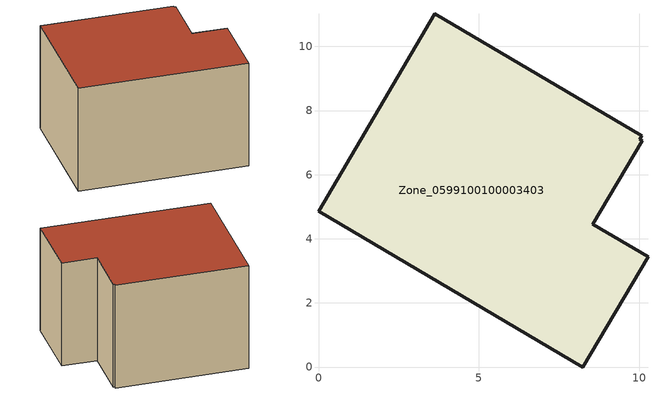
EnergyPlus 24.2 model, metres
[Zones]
Zone_0599100100003403
 floor ground (C_G): 10.02,7.11 10.09,7.06 8.55,4.46 10.27,3.45 8.25,0 0,4.86 3.62,11.01 10.09,7.21 z1.55
 wall outside (C_F): 0,4.86 8.25,0 10.27,3.45 8.55,4.46 10.09,7.06 10.02,7.11 10.09,7.21 3.62,11.01 0,4.86 z1.55:7.89
 roof outside (C_R): 10.09,7.21 3.62,11.01 0,4.86 8.25,0 10.27,3.45 8.55,4.46 10.09,7.06 10.02,7.11 z7.89
[BUILDING]
Pand.0599100100003403: North Axis=0; Terrain=City; Loads Convergence Tolerance Value=0.04; Temperature Convergence Tolerance Value=0.4; Solar Distribution=FullExterior; Maximum Number of Warmup Days=25; Minimum Number of Warmup Days=1
[Site:Location]
Rotterdam.The.Hague.AP_ZH_NLD Design_Conditions: Latitude=51.96; Longitude=4.45; Time Zone=1; Elevation=-4.5
[SITE:GROUNDTEMPERATURE:BUILDINGSURFACE]
18, 18, 18, 18, 18, 18, 18, 18, 18, 18, 18, 18
[MATERIAL] Thermal Absorptance=0.9; Solar Absorptance=0.7; Visible Absorptance=0.7
Name | Roughness | Thickness | Conductivity | Density | Specific Heat
G.TI.2006-2014 | MediumSmooth | 0.15 | 0.06 | 540 | 1210
F.TI.2006-2014 | Rough | 0.3 | 0.12 | 1920 | 840
R.TI.2006-2014 | MediumRough | 0.2 | 0.08 | 1500 | 1000
[CONSTRUCTION]
C_G: G.TI.2006-2014
C_F: F.TI.2006-2014
C_R: R.TI.2006-2014
[ZONE]
Zone_0599100100003403: Type=1; Multiplier=1; Ceiling Height=Autocalculate; Volume=Autocalculate; Floor Area=autocalculate; Part of Total Floor Area=Yes
[ZONEINFILTRATION:DESIGNFLOWRATE]
Infil_Zone_0599100100003403: Zone or ZoneList or Space or SpaceList=Zone_0599100100003403; Schedule=AlwaysOn; Design Flow Rate Calculation Method=Flow/Area; Flow Rate per Floor Area=0.0015; Constant Term Coefficient=1; Temperature Term Coefficient=0; Velocity Term Coefficient=0; Velocity Squared Term Coefficient=0
[HVACTEMPLATE:ZONE:IDEALLOADSAIRSYSTEM]
Zone_0599100100003403: Maximum Heating Supply Air Temperature=50; Minimum Cooling Supply Air Temperature=13; Maximum Heating Supply Air Humidity Ratio=0.0156; Minimum Cooling Supply Air Humidity Ratio=0.0077; Heating Limit=NoLimit; Cooling Limit=NoLimit; Dehumidification Control Type=ConstantSensibleHeatRatio; Cooling Sensible Heat Ratio=0.7; Dehumidification Setpoint=60; Humidification Control Type=None; Humidification Setpoint=30; Outdoor Air Method=None; Outdoor Air Flow Rate per Person=0.00944; Outdoor Air Flow Rate per Zone Floor Area=0; Outdoor Air Flow Rate per Zone=0; Demand Controlled Ventilation Type=None; Outdoor Air Economizer Type=NoEconomizer; Heat Recovery Type=None; Sensible Heat Recovery Effectiveness=0.7; Latent Heat Recovery Effectiveness=0.65
[ZONECONTROL:THERMOSTAT]
ThermostatControl_Zone_0599100100003403: Zone or ZoneList=Zone_0599100100003403; Control Type Schedule=DualSetpointControlType; Control 1=Thermostat_Zone_0599100100003403; Temperature Difference Between Cutout And Setpoint=0
[THERMOSTATSETPOINT:DUALSETPOINT]
Thermostat_Zone_0599100100003403: Heating Setpoint Temperature Schedule=HeatingSetpoint_Zone_0599100100003403; Cooling Setpoint Temperature Schedule=CoolingSetpoint_Zone_0599100100003403
[SCHEDULE:COMPACT]
HeatingSetpoint_Zone_0599100100003403: Through: 12/31, For: AllDays, Until: 24:00, 21
CoolingSetpoint_Zone_0599100100003403: Through: 12/31, For: AllDays, Until: 24:00, 24
DualSetpointControlType: Through: 12/31, For: AllDays, Until: 24:00, 4
AlwaysOn: Through: 12/31, For: AllDays, Until: 24:00, 1
